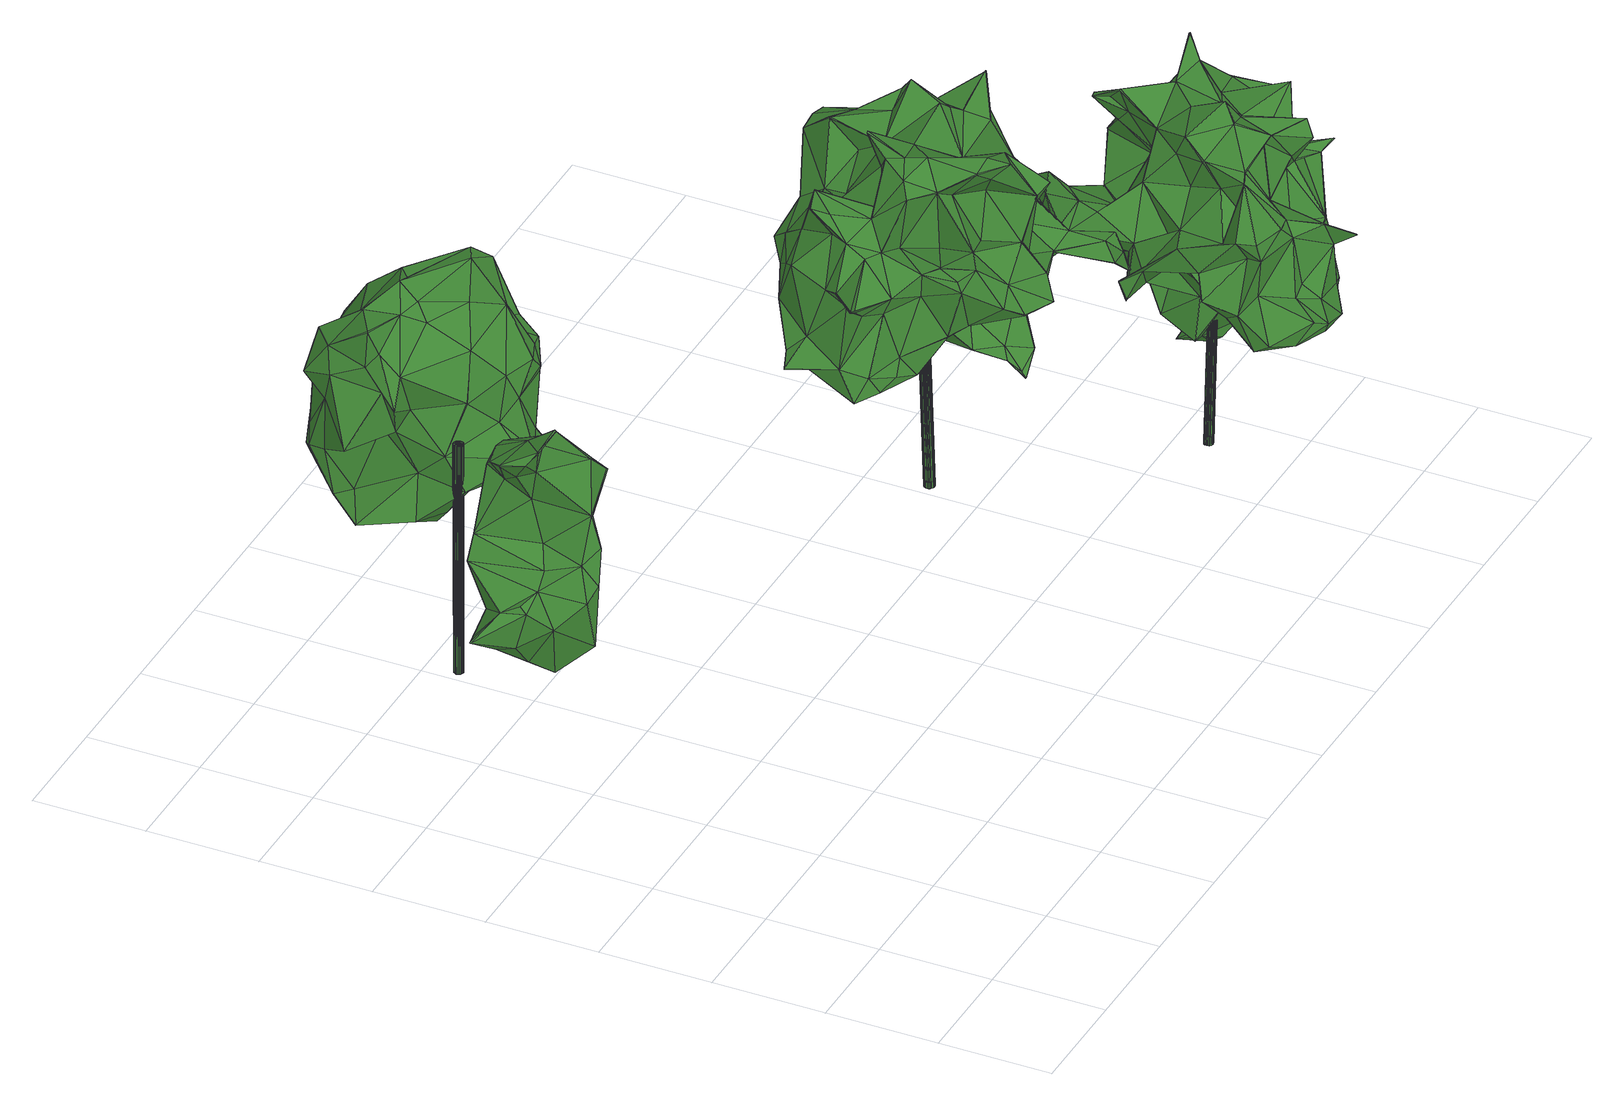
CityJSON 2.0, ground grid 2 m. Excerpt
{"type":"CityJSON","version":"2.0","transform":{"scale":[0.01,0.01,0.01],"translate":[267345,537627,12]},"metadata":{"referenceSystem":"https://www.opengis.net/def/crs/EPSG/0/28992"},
"CityObjects":{
"tree1":{"type":"SolitaryVegetationObject","attributes":{"gtid":502,"crown_width_m":5.22,"crown_median_z":17.17,"crown_r50_m":0.262,"crown_porosity":0.932,"trunk_H_m":4.31,"trunk_DBH_m":0.171,"trunk_radius_m":0.0856,"trunk_base_height_m":12.86,"original_gtid":"504"},"geometry":[{"type":"Solid","lod":"3","boundaries":[[[[0,1,2]],[[3,4,5]],[[6,7,8]],[[9,10,11]],[[4,12,13]],[[14,15,16]],[[17,18,19]],[[20,21,0]],[[22,23,24]],[[25,26,27]],[[13,28,5]],[[13,5,4]],[[29,30,31]],[[32,31,30]],[[33,34,35]],[[36,37,38]],[[29,39,40]],[[31,39,29]],[[41,42,43]],[[42,44,43]],[[45,46,47]],[[48,49,50]],[[44,42,51]],[[52,53,54]],[[55,56,57]],[[58,59,60]],[[61,62,63]],[[54,62,61]],[[64,65,66]],[[44,51,67]],[[68,25,69]],[[11,70,71]],[[72,73,74]],[[68,75,25]],[[76,59,58]],[[77,18,17]],[[78,25,27]],[[43,79,80]],[[66,81,82]],[[82,81,83]],[[84,1,0]],[[85,16,86]],[[87,53,51]],[[88,89,90]],[[91,92,93]],[[91,93,94]],[[88,90,60]],[[95,96,97]],[[98,49,99]],[[65,46,45]],[[100,16,85]],[[101,1,84]],[[102,94,45]],[[74,103,72]],[[78,103,74]],[[104,71,70]],[[78,105,103]],[[78,27,105]],[[46,99,106]],[[107,2,108]],[[109,110,111]],[[97,112,95]],[[10,109,111]],[[9,109,10]],[[29,40,11]],[[9,11,40]],[[88,113,89]],[[114,115,82]],[[1,116,13]],[[28,13,116]],[[95,69,25]],[[117,118,56]],[[57,56,118]],[[119,120,121]],[[112,69,95]],[[122,26,123]],[[118,121,124]],[[41,125,126]],[[127,128,38]],[[77,128,127]],[[23,22,129]],[[29,17,30]],[[54,87,130]],[[11,131,29]],[[132,133,19]],[[77,17,71]],[[134,9,40]],[[87,51,42]],[[55,42,41]],[[91,135,124]],[[2,1,136]],[[2,136,108]],[[137,138,134]],[[16,110,14]],[[54,53,87]],[[139,140,117]],[[41,56,55]],[[141,133,3]],[[74,142,78]],[[143,144,145]],[[11,10,70]],[[100,85,38]],[[146,147,105]],[[47,102,45]],[[71,128,77]],[[104,128,71]],[[33,35,31]],[[65,81,66]],[[22,24,148]],[[124,121,120]],[[92,149,22]],[[111,70,10]],[[104,70,111]],[[143,150,151]],[[152,63,62]],[[112,153,69]],[[107,153,154]],[[61,67,53]],[[61,53,52]],[[155,45,94]],[[26,156,123]],[[4,123,156]],[[157,150,14]],[[65,64,140]],[[51,53,67]],[[102,47,48]],[[61,63,67]],[[158,126,159]],[[159,126,125]],[[73,160,74]],[[90,89,138]],[[156,12,4]],[[69,108,68]],[[153,108,69]],[[153,112,161]],[[145,15,14]],[[158,139,126]],[[19,146,132]],[[1,101,162]],[[29,131,71]],[[43,44,79]],[[163,88,60]],[[164,148,24]],[[26,122,27]],[[145,150,143]],[[14,150,145]],[[56,41,126]],[[7,6,64]],[[61,52,54]],[[119,64,6]],[[76,84,0]],[[56,126,117]],[[139,117,126]],[[64,66,7]],[[65,98,99]],[[132,3,133]],[[67,79,44]],[[127,18,77]],[[121,118,165]],[[121,165,64]],[[22,148,92]],[[2,166,20]],[[137,101,84]],[[167,94,102]],[[107,108,153]],[[20,168,21]],[[50,102,48]],[[157,14,163]],[[0,2,20]],[[48,47,106]],[[134,138,89]],[[114,83,155]],[[0,21,76]],[[127,147,18]],[[169,33,31]],[[33,116,162]],[[74,160,142]],[[170,8,7]],[[151,150,166]],[[24,115,164]],[[27,122,105]],[[66,82,7]],[[101,137,34]],[[104,171,128]],[[134,34,137]],[[154,97,151]],[[167,172,173]],[[98,139,49]],[[106,47,46]],[[64,119,121]],[[110,16,174]],[[160,73,145]],[[71,17,29]],[[45,155,83]],[[109,9,113]],[[109,113,88]],[[46,65,99]],[[63,152,67]],[[79,67,152]],[[162,34,33]],[[101,34,162]],[[89,113,134]],[[9,134,113]],[[106,49,48]],[[173,57,135]],[[2,107,166]],[[166,107,154]],[[137,58,138]],[[137,84,58]],[[100,171,104]],[[38,171,100]],[[152,175,79]],[[103,37,72]],[[136,12,75]],[[1,162,116]],[[13,12,136]],[[36,72,37]],[[156,75,12]],[[79,158,159]],[[79,159,80]],[[72,85,73]],[[38,85,72]],[[110,174,111]],[[163,168,157]],[[157,168,166]],[[118,124,57]],[[15,86,16]],[[20,166,168]],[[60,59,163]],[[168,163,59]],[[124,120,176]],[[166,150,157]],[[129,8,23]],[[129,177,8]],[[154,151,166]],[[80,159,125]],[[94,93,155]],[[164,155,93]],[[123,132,178]],[[6,120,119]],[[97,143,151]],[[141,5,28]],[[3,5,141]],[[105,178,146]],[[132,146,178]],[[122,123,178]],[[122,178,105]],[[95,25,142]],[[50,49,175]],[[3,132,123]],[[3,123,4]],[[78,142,25]],[[104,111,174]],[[104,174,100]],[[7,82,115]],[[7,115,170]],[[49,106,99]],[[23,8,170]],[[73,85,86]],[[177,149,176]],[[17,19,30]],[[145,73,86]],[[145,86,15]],[[149,124,176]],[[45,83,81]],[[96,160,144]],[[142,160,96]],[[38,128,171]],[[19,133,30]],[[32,30,133]],[[11,71,131]],[[75,68,136]],[[108,136,68]],[[13,136,1]],[[54,130,172]],[[54,172,167]],[[91,124,149]],[[91,149,92]],[[40,39,179]],[[25,156,26]],[[25,75,156]],[[164,93,148]],[[43,125,41]],[[148,93,92]],[[80,125,43]],[[105,147,37]],[[105,37,103]],[[142,96,95]],[[147,127,37]],[[143,97,96]],[[82,83,114]],[[177,129,149]],[[129,22,149]],[[39,31,35]],[[39,35,179]],[[34,179,35]],[[81,65,45]],[[6,176,120]],[[134,179,34]],[[58,60,90]],[[88,163,110]],[[88,110,109]],[[138,58,90]],[[84,76,58]],[[163,14,110]],[[97,161,112]],[[153,161,154]],[[97,154,161]],[[57,124,135]],[[141,28,169]],[[169,28,33]],[[32,180,31]],[[169,31,180]],[[141,169,180]],[[141,180,133]],[[133,180,32]],[[164,114,155]],[[100,174,16]],[[168,59,21]],[[21,59,76]],[[19,18,146]],[[38,37,127]],[[146,18,147]],[[164,115,114]],[[79,175,158]],[[140,64,165]],[[36,38,72]],[[94,135,91]],[[173,135,94]],[[65,140,98]],[[33,28,116]],[[40,179,134]],[[139,98,140]],[[167,173,94]],[[145,144,160]],[[130,87,172]],[[143,96,144]],[[173,172,57]],[[42,172,87]],[[117,165,118]],[[117,140,165]],[[42,55,172]],[[57,172,55]],[[6,8,176]],[[176,8,177]],[[158,175,139]],[[49,139,175]],[[102,50,62]],[[102,62,167]],[[54,167,62]],[[152,62,175]],[[50,175,62]],[[23,115,24]],[[23,170,115]],[[181,182,183]],[[181,183,184]],[[184,183,185]],[[184,185,186]],[[183,182,187]],[[183,187,185]],[[185,187,188]],[[185,188,186]],[[187,182,189]],[[187,189,188]],[[188,189,190]],[[188,190,186]],[[189,182,191]],[[189,191,190]],[[190,191,192]],[[190,192,186]],[[191,182,193]],[[191,193,192]],[[192,193,194]],[[192,194,186]],[[193,182,195]],[[193,195,194]],[[194,195,196]],[[194,196,186]],[[195,182,197]],[[195,197,196]],[[196,197,198]],[[196,198,186]],[[197,182,199]],[[197,199,198]],[[198,199,200]],[[198,200,186]],[[199,182,201]],[[199,201,200]],[[200,201,202]],[[200,202,186]],[[201,182,203]],[[201,203,202]],[[202,203,204]],[[202,204,186]],[[203,182,205]],[[203,205,204]],[[204,205,206]],[[204,206,186]],[[205,182,207]],[[205,207,206]],[[206,207,208]],[[206,208,186]],[[207,182,209]],[[207,209,208]],[[208,209,210]],[[208,210,186]],[[209,182,211]],[[209,211,210]],[[210,211,212]],[[210,212,186]],[[211,182,213]],[[211,213,212]],[[212,213,214]],[[212,214,186]],[[213,182,215]],[[213,215,214]],[[214,215,216]],[[214,216,186]],[[215,182,217]],[[215,217,216]],[[216,217,218]],[[216,218,186]],[[217,182,219]],[[217,219,218]],[[218,219,220]],[[218,220,186]],[[219,182,221]],[[219,221,220]],[[220,221,222]],[[220,222,186]],[[221,182,223]],[[221,223,222]],[[222,223,224]],[[222,224,186]],[[223,182,225]],[[223,225,224]],[[224,225,226]],[[224,226,186]],[[225,182,227]],[[225,227,226]],[[226,227,228]],[[226,228,186]],[[227,182,229]],[[227,229,228]],[[228,229,230]],[[228,230,186]],[[229,182,181]],[[229,181,230]],[[230,181,184]],[[230,184,186]]]]}]},
"tree2":{"type":"SolitaryVegetationObject","attributes":{"gtid":495,"crown_width_m":5.26,"crown_median_z":17.42,"crown_r50_m":0.258,"crown_porosity":0.918,"trunk_H_m":4.56,"trunk_DBH_m":0.18,"trunk_radius_m":0.0898,"trunk_base_height_m":12.86,"original_gtid":"497"},"geometry":[{"type":"Solid","lod":"3","boundaries":[[[[231,232,233]],[[234,235,236]],[[237,238,239]],[[240,241,242]],[[242,241,243]],[[234,244,245]],[[234,246,244]],[[247,248,249]],[[235,245,244]],[[250,251,252]],[[253,252,251]],[[254,255,256]],[[257,258,259]],[[260,261,262]],[[263,264,265]],[[266,264,263]],[[267,268,269]],[[270,271,272]],[[273,258,257]],[[274,258,273]],[[265,264,275]],[[276,275,266]],[[266,275,264]],[[277,278,279]],[[274,280,281]],[[282,283,284]],[[285,286,287]],[[288,289,290]],[[291,292,293]],[[250,294,295]],[[295,296,250]],[[274,281,258]],[[297,298,299]],[[294,300,301]],[[302,303,304]],[[305,286,306]],[[307,308,309]],[[310,311,312]],[[313,305,314]],[[239,314,305]],[[315,316,317]],[[318,319,317]],[[239,306,285]],[[294,320,307]],[[321,322,323]],[[240,269,268]],[[231,233,324]],[[325,326,327]],[[328,272,324]],[[329,330,305]],[[331,332,333]],[[334,246,335]],[[336,337,338]],[[266,263,339]],[[266,339,309]],[[340,341,342]],[[325,343,315]],[[344,345,346]],[[301,347,269]],[[279,291,348]],[[349,350,351]],[[312,260,352]],[[353,310,354]],[[355,283,356]],[[357,337,299]],[[235,358,236]],[[328,297,359]],[[360,361,362]],[[362,363,360]],[[364,244,313]],[[365,366,263]],[[365,263,265]],[[269,347,367]],[[368,287,286]],[[262,369,370]],[[262,370,371]],[[372,259,281]],[[240,301,269]],[[344,373,374]],[[375,374,373]],[[363,362,376]],[[250,252,320]],[[256,366,254]],[[323,314,239]],[[377,343,325]],[[276,266,309]],[[352,310,312]],[[306,239,305]],[[311,261,312]],[[378,379,380]],[[364,313,314]],[[381,360,363]],[[381,382,360]],[[254,366,365]],[[305,368,286]],[[376,362,383]],[[384,385,386]],[[250,320,294]],[[279,292,291]],[[387,371,388]],[[260,262,371]],[[389,390,391]],[[389,391,392]],[[255,241,256]],[[243,241,255]],[[393,394,395]],[[380,345,378]],[[390,378,345]],[[285,287,396]],[[328,397,298]],[[246,291,293]],[[317,398,399]],[[400,401,359]],[[383,402,275]],[[403,239,285]],[[404,338,337]],[[405,349,406]],[[397,324,233]],[[397,233,407]],[[285,396,408]],[[232,407,233]],[[409,410,411]],[[307,320,252]],[[259,412,340]],[[408,413,414]],[[374,392,391]],[[373,404,375]],[[337,303,415]],[[408,416,365]],[[343,316,315]],[[353,316,343]],[[244,293,313]],[[417,313,293]],[[295,410,296]],[[418,319,318]],[[296,251,250]],[[362,361,383]],[[237,383,361]],[[308,419,420]],[[252,419,307]],[[259,372,421]],[[346,345,315]],[[257,259,422]],[[422,408,257]],[[387,423,400]],[[387,400,352]],[[424,425,270]],[[390,389,236]],[[360,382,361]],[[424,401,425]],[[381,426,382]],[[323,364,314]],[[409,427,428]],[[386,385,429]],[[324,272,231]],[[329,417,279]],[[329,279,330]],[[295,301,430]],[[352,260,387]],[[295,294,301]],[[288,342,341]],[[400,359,431]],[[407,298,397]],[[273,257,408]],[[375,432,392]],[[404,432,375]],[[417,293,292]],[[404,373,338]],[[405,406,355]],[[433,434,239]],[[279,278,330]],[[430,411,295]],[[411,410,295]],[[296,410,409]],[[254,416,255]],[[369,296,370]],[[322,364,323]],[[435,436,420]],[[261,260,312]],[[404,247,432]],[[249,432,247]],[[308,307,419]],[[309,339,300]],[[324,397,328]],[[375,392,374]],[[336,338,437]],[[438,412,259]],[[330,278,274]],[[365,265,439]],[[381,363,426]],[[271,385,384]],[[402,383,237]],[[284,379,282]],[[378,282,379]],[[279,417,292]],[[328,270,272]],[[424,270,328]],[[300,339,263]],[[231,288,341]],[[231,341,440]],[[352,441,310]],[[442,443,444]],[[246,432,249]],[[236,358,332]],[[236,389,234]],[[296,369,251]],[[285,306,286]],[[445,446,447]],[[237,361,238]],[[393,395,442]],[[231,448,288]],[[408,439,402]],[[408,365,439]],[[449,354,310]],[[383,275,276]],[[400,423,401]],[[450,311,353]],[[450,353,343]],[[310,353,311]],[[425,387,270]],[[451,297,452]],[[303,453,304]],[[332,282,378]],[[249,335,246]],[[234,389,246]],[[236,332,378]],[[333,322,321]],[[236,378,390]],[[371,370,428]],[[235,364,358]],[[322,358,364]],[[322,332,358]],[[364,235,244]],[[429,385,454]],[[455,456,443]],[[299,407,357]],[[445,447,422]],[[280,457,372]],[[399,354,458]],[[398,354,399]],[[459,420,419]],[[279,460,277]],[[461,351,350]],[[377,406,349]],[[325,406,377]],[[387,425,423]],[[424,359,401]],[[424,328,359]],[[453,303,357]],[[453,357,407]],[[337,357,303]],[[401,423,425]],[[376,383,276]],[[439,265,402]],[[330,462,368]],[[234,245,235]],[[340,422,259]],[[340,445,422]],[[290,463,464]],[[440,421,304]],[[331,333,465]],[[282,331,465]],[[365,416,254]],[[315,317,346]],[[346,317,319]],[[426,466,382]],[[420,436,308]],[[426,363,466]],[[316,398,317]],[[289,448,463]],[[367,263,267]],[[367,300,263]],[[297,328,298]],[[376,466,363]],[[369,467,251]],[[430,409,411]],[[269,367,267]],[[388,468,429]],[[466,436,382]],[[340,342,469]],[[470,471,472]],[[246,348,291]],[[246,334,348]],[[427,473,428]],[[299,298,407]],[[331,282,332]],[[309,308,276]],[[402,433,414]],[[440,341,412]],[[464,288,290]],[[334,335,474]],[[475,461,476]],[[412,341,340]],[[274,278,280]],[[277,280,278]],[[467,394,253]],[[419,253,394]],[[300,347,301]],[[302,280,277]],[[304,280,302]],[[457,280,304]],[[302,277,460]],[[294,307,309]],[[294,309,300]],[[455,442,444]],[[393,442,455]],[[303,302,460]],[[441,449,310]],[[361,436,477]],[[382,436,361]],[[353,398,316]],[[431,441,400]],[[353,354,398]],[[478,301,240]],[[478,430,301]],[[366,267,263]],[[334,247,415]],[[334,415,348]],[[337,247,404]],[[415,247,337]],[[479,380,326]],[[317,458,318]],[[463,448,271]],[[450,394,467]],[[480,318,481]],[[458,481,318]],[[317,399,458]],[[482,474,248]],[[474,483,248]],[[484,336,451]],[[337,336,484]],[[325,479,326]],[[308,436,276]],[[344,338,373]],[[346,338,344]],[[319,338,346]],[[388,454,387]],[[429,454,388]],[[325,315,479]],[[394,393,419]],[[459,419,393]],[[418,359,297]],[[299,452,297]],[[429,468,386]],[[276,436,376]],[[466,376,436]],[[387,454,270]],[[474,335,483]],[[482,248,334]],[[450,467,311]],[[475,485,461]],[[253,251,467]],[[444,456,455]],[[419,252,253]],[[255,422,447]],[[271,454,385]],[[271,270,454]],[[343,486,450]],[[428,388,371]],[[428,468,388]],[[352,400,441]],[[480,481,487]],[[351,377,349]],[[340,469,446]],[[446,445,340]],[[479,345,380]],[[428,370,409]],[[296,409,370]],[[463,488,464]],[[313,417,305]],[[329,305,417]],[[344,391,345]],[[390,345,391]],[[408,396,273]],[[462,273,396]],[[403,285,408]],[[321,489,465]],[[433,402,434]],[[237,239,434]],[[237,434,402]],[[414,403,408]],[[255,447,243]],[[289,463,290]],[[384,463,271]],[[384,473,463]],[[418,297,451]],[[318,480,418]],[[418,480,359]],[[319,437,338]],[[418,437,319]],[[490,249,470]],[[350,459,455]],[[350,455,461]],[[255,416,422]],[[422,416,408]],[[392,432,389]],[[246,389,432]],[[327,406,325]],[[259,421,438]],[[282,350,283]],[[349,283,350]],[[477,435,420]],[[246,293,244]],[[459,350,420]],[[350,477,420]],[[477,436,435]],[[350,282,477]],[[361,477,238]],[[334,248,247]],[[465,477,282]],[[238,477,465]],[[469,447,446]],[[243,447,469]],[[452,299,491]],[[265,275,402]],[[455,459,393]],[[444,443,456]],[[299,337,491]],[[462,396,287]],[[330,368,305]],[[452,491,451]],[[451,491,484]],[[484,491,337]],[[322,333,332]],[[461,443,442]],[[442,476,461]],[[461,485,351]],[[271,448,272]],[[249,248,483]],[[487,481,354]],[[369,262,467]],[[311,467,262]],[[311,262,261]],[[367,347,300]],[[374,391,344]],[[304,453,440]],[[288,448,289]],[[395,476,442]],[[231,272,448]],[[479,315,345]],[[431,449,441]],[[260,371,492]],[[359,487,431]],[[480,487,359]],[[483,471,249]],[[472,471,483]],[[455,443,461]],[[335,490,472]],[[335,472,483]],[[465,489,238]],[[239,238,489]],[[239,489,323]],[[402,413,408]],[[463,473,427]],[[421,372,457]],[[368,462,287]],[[241,240,268]],[[274,462,330]],[[273,462,274]],[[241,268,256]],[[267,366,268]],[[256,268,366]],[[438,421,440]],[[304,421,457]],[[412,438,440]],[[482,334,474]],[[249,471,470]],[[403,433,239]],[[414,433,403]],[[427,488,463]],[[288,488,342]],[[469,342,488]],[[288,464,488]],[[469,488,243]],[[427,242,488]],[[242,243,488]],[[249,490,335]],[[348,415,460]],[[348,460,279]],[[303,460,415]],[[493,428,473]],[[343,394,486]],[[450,486,394]],[[240,494,478]],[[242,427,494]],[[242,494,240]],[[409,494,427]],[[430,494,409]],[[478,494,430]],[[231,440,232]],[[232,440,453]],[[232,453,407]],[[402,414,413]],[[490,470,472]],[[321,323,489]],[[387,492,371]],[[260,492,387]],[[333,321,465]],[[431,354,449]],[[451,437,418]],[[336,437,451]],[[487,354,431]],[[458,354,481]],[[349,405,283]],[[356,283,405]],[[475,476,485]],[[395,485,476]],[[351,485,377]],[[377,485,343]],[[395,394,485]],[[343,485,394]],[[384,386,495]],[[384,495,473]],[[493,473,495]],[[468,495,386]],[[468,428,495]],[[493,495,428]],[[258,281,259]],[[326,380,327]],[[372,281,280]],[[356,405,355]],[[327,355,406]],[[327,380,496]],[[327,496,355]],[[283,496,284]],[[379,284,496]],[[379,496,380]],[[283,355,496]],[[497,498,499]],[[497,499,500]],[[500,499,501]],[[500,501,502]],[[499,498,503]],[[499,503,501]],[[501,503,504]],[[501,504,502]],[[503,498,505]],[[503,505,504]],[[504,505,506]],[[504,506,502]],[[505,498,507]],[[505,507,506]],[[506,507,508]],[[506,508,502]],[[507,498,509]],[[507,509,508]],[[508,509,510]],[[508,510,502]],[[509,498,511]],[[509,511,510]],[[510,511,512]],[[510,512,502]],[[511,498,513]],[[511,513,512]],[[512,513,514]],[[512,514,502]],[[513,498,515]],[[513,515,514]],[[514,515,516]],[[514,516,502]],[[515,498,517]],[[515,517,516]],[[516,517,518]],[[516,518,502]],[[517,498,519]],[[517,519,518]],[[518,519,520]],[[518,520,502]],[[519,498,521]],[[519,521,520]],[[520,521,522]],[[520,522,502]],[[521,498,523]],[[521,523,522]],[[522,523,524]],[[522,524,502]],[[523,498,525]],[[523,525,524]],[[524,525,526]],[[524,526,502]],[[525,498,527]],[[525,527,526]],[[526,527,528]],[[526,528,502]],[[527,498,529]],[[527,529,528]],[[528,529,530]],[[528,530,502]],[[529,498,531]],[[529,531,530]],[[530,531,532]],[[530,532,502]],[[531,498,533]],[[531,533,532]],[[532,533,534]],[[532,534,502]],[[533,498,535]],[[533,535,534]],[[534,535,536]],[[534,536,502]],[[535,498,537]],[[535,537,536]],[[536,537,538]],[[536,538,502]],[[537,498,539]],[[537,539,538]],[[538,539,540]],[[538,540,502]],[[539,498,541]],[[539,541,540]],[[540,541,542]],[[540,542,502]],[[541,498,543]],[[541,543,542]],[[542,543,544]],[[542,544,502]],[[543,498,545]],[[543,545,544]],[[544,545,546]],[[544,546,502]],[[545,498,497]],[[545,497,546]],[[546,497,500]],[[546,500,502]]]]}]},
"tree3":{"type":"SolitaryVegetationObject","attributes":{"gtid":494,"crown_width_m":4.7,"crown_median_z":17.27,"crown_r50_m":0.263,"crown_porosity":0.924,"trunk_H_m":4.41,"trunk_DBH_m":0.155,"trunk_radius_m":0.0774,"trunk_base_height_m":12.86,"original_gtid":"496"},"geometry":[{"type":"Solid","lod":"3","boundaries":[[[[547,548,549]],[[550,551,552]],[[553,554,555]],[[556,557,558]],[[559,560,561]],[[562,563,564]],[[565,566,567]],[[563,568,569]],[[570,571,557]],[[572,573,574]],[[575,576,577]],[[575,577,578]],[[579,580,581]],[[582,583,584]],[[585,586,587]],[[548,588,589]],[[590,591,592]],[[593,592,591]],[[594,577,595]],[[576,595,577]],[[592,596,590]],[[597,598,599]],[[558,598,597]],[[600,601,602]],[[603,580,604]],[[603,604,605]],[[606,607,608]],[[599,609,597]],[[568,563,562]],[[552,610,611]],[[612,613,549]],[[614,555,615]],[[616,617,618]],[[619,561,620]],[[561,621,620]],[[563,622,564]],[[564,622,605]],[[623,624,625]],[[606,624,623]],[[626,627,616]],[[557,624,628]],[[629,628,624]],[[592,630,631]],[[632,633,634]],[[635,636,637]],[[638,637,639]],[[640,566,641]],[[642,643,644]],[[645,646,647]],[[648,649,638]],[[580,603,610]],[[650,580,610]],[[651,633,632]],[[651,652,633]],[[639,636,653]],[[619,620,643]],[[654,623,625]],[[549,613,547]],[[655,656,657]],[[549,658,612]],[[597,609,659]],[[586,660,587]],[[641,661,662]],[[661,663,664]],[[665,664,663]],[[653,666,667]],[[612,658,656]],[[668,669,670]],[[671,672,673]],[[591,674,593]],[[675,581,676]],[[675,676,677]],[[569,678,563]],[[561,619,559]],[[679,637,638]],[[627,620,680]],[[643,620,627]],[[681,613,645]],[[682,683,684]],[[685,608,607]],[[643,642,619]],[[658,549,657]],[[638,639,648]],[[627,644,643]],[[547,575,578]],[[686,619,642]],[[559,619,686]],[[687,688,666]],[[689,690,691]],[[557,571,599]],[[592,631,692]],[[693,669,668]],[[694,655,657]],[[586,695,660]],[[696,667,652]],[[697,611,698]],[[699,700,672]],[[607,670,685]],[[701,654,625]],[[702,599,571]],[[671,600,703]],[[621,704,705]],[[706,662,661]],[[605,622,698]],[[673,706,707]],[[662,566,640]],[[641,662,640]],[[680,620,705]],[[708,709,710]],[[656,658,657]],[[711,646,701]],[[689,701,646]],[[712,713,714]],[[618,715,594]],[[716,577,594]],[[693,717,718]],[[719,684,714]],[[612,656,708]],[[720,721,722]],[[603,611,610]],[[603,605,611]],[[636,635,653]],[[624,556,625]],[[723,724,725]],[[655,724,723]],[[726,609,637]],[[682,684,719]],[[623,607,606]],[[629,727,728]],[[552,729,610]],[[627,617,616]],[[730,731,550]],[[550,732,730]],[[641,566,565]],[[548,733,549]],[[635,734,653]],[[606,735,624]],[[597,556,558]],[[729,552,551]],[[729,551,602]],[[567,677,565]],[[675,677,567]],[[614,717,555]],[[552,622,678]],[[667,688,652]],[[609,599,702]],[[624,557,556]],[[692,675,592]],[[736,737,738]],[[705,704,680]],[[644,686,642]],[[610,729,739]],[[740,676,741]],[[558,599,598]],[[592,675,567]],[[618,594,626]],[[742,631,593]],[[704,617,627]],[[704,627,680]],[[575,595,576]],[[743,614,744]],[[743,744,745]],[[746,743,745]],[[681,747,547]],[[629,728,628]],[[672,700,748]],[[673,672,748]],[[705,620,621]],[[749,578,730]],[[657,750,694]],[[563,678,622]],[[626,644,627]],[[685,669,687]],[[708,655,709]],[[708,656,655]],[[605,725,564]],[[609,635,637]],[[609,702,635]],[[653,728,666]],[[722,751,752]],[[585,729,602]],[[590,714,713]],[[590,713,591]],[[550,753,754]],[[652,688,755]],[[683,648,696]],[[756,648,683]],[[696,648,667]],[[692,631,579]],[[649,748,700]],[[649,683,748]],[[617,679,638]],[[617,638,699]],[[716,715,757]],[[626,616,618]],[[644,736,738]],[[626,736,644]],[[758,587,759]],[[617,704,621]],[[694,568,562]],[[760,582,710]],[[710,582,708]],[[649,700,699]],[[615,690,761]],[[762,763,764]],[[664,665,602]],[[549,733,657]],[[587,765,759]],[[699,672,618]],[[699,618,617]],[[685,670,669]],[[766,767,601]],[[707,766,601]],[[590,719,714]],[[679,574,573]],[[703,550,731]],[[748,683,768]],[[602,665,695]],[[677,695,665]],[[693,668,769]],[[748,768,673]],[[653,667,639]],[[735,629,624]],[[557,628,570]],[[727,735,606]],[[570,702,571]],[[579,718,746]],[[718,770,693]],[[593,770,742]],[[771,591,772]],[[659,574,737]],[[738,737,574]],[[773,561,560]],[[574,773,686]],[[727,629,735]],[[599,558,557]],[[602,695,586]],[[706,774,766]],[[639,637,636]],[[639,667,648]],[[618,672,715]],[[671,715,672]],[[712,772,713]],[[667,666,688]],[[677,759,765]],[[625,556,701]],[[662,706,673]],[[775,601,767]],[[556,597,659]],[[556,659,737]],[[602,586,585]],[[552,776,550]],[[552,678,776]],[[641,663,661]],[[565,663,641]],[[664,601,775]],[[766,774,767]],[[661,774,706]],[[661,664,774]],[[775,774,664]],[[775,767,774]],[[602,601,664]],[[740,650,676]],[[777,778,779]],[[631,742,718]],[[611,605,698]],[[677,739,759]],[[780,582,781]],[[559,773,560]],[[547,613,681]],[[726,637,679]],[[738,574,686]],[[723,722,655]],[[709,655,722]],[[743,717,614]],[[718,717,743]],[[727,606,608]],[[772,591,713]],[[594,595,626]],[[626,595,736]],[[575,547,782]],[[547,747,782]],[[709,722,752]],[[725,722,723]],[[693,769,717]],[[725,604,722]],[[605,604,725]],[[615,783,554]],[[555,554,783]],[[555,783,615]],[[623,553,607]],[[769,607,553]],[[666,728,687]],[[687,728,685]],[[644,738,686]],[[621,773,617]],[[621,561,773]],[[617,773,679]],[[691,654,701]],[[686,773,559]],[[574,679,773]],[[719,596,682]],[[590,596,719]],[[703,716,757]],[[602,551,703]],[[600,602,703]],[[579,722,604]],[[669,784,687]],[[785,555,717]],[[785,717,769]],[[567,596,592]],[[566,596,567]],[[566,682,596]],[[755,771,652]],[[786,755,784]],[[786,784,591]],[[718,742,770]],[[585,739,729]],[[689,691,701]],[[761,612,708]],[[708,584,761]],[[572,726,573]],[[697,552,611]],[[787,746,718]],[[787,718,743]],[[787,743,746]],[[645,647,681]],[[761,778,781]],[[582,779,778]],[[728,727,608]],[[728,608,685]],[[665,663,677]],[[565,677,663]],[[548,578,749]],[[547,578,548]],[[730,788,731]],[[762,789,732]],[[764,789,790]],[[762,790,789]],[[762,764,790]],[[749,753,588]],[[755,688,687]],[[671,673,707]],[[652,771,633]],[[780,777,582]],[[679,573,726]],[[716,594,715]],[[736,747,681]],[[553,623,554]],[[673,768,662]],[[726,659,609]],[[726,574,659]],[[714,684,683]],[[635,702,791]],[[677,660,695]],[[770,674,693]],[[556,711,701]],[[737,711,556]],[[575,782,595]],[[747,595,782]],[[747,736,595]],[[550,754,732]],[[691,690,615]],[[737,647,711]],[[737,681,647]],[[703,551,550]],[[631,792,579]],[[718,792,631]],[[718,579,792]],[[793,772,712]],[[580,579,604]],[[709,751,710]],[[709,752,751]],[[582,744,781]],[[772,793,634]],[[772,634,771]],[[652,651,696]],[[712,683,651]],[[712,714,683]],[[793,712,651]],[[570,791,702]],[[628,791,570]],[[681,794,736]],[[720,722,579]],[[649,699,638]],[[746,720,579]],[[710,720,760]],[[746,760,720]],[[692,581,675]],[[583,582,778]],[[758,759,585]],[[600,671,601]],[[660,677,765]],[[660,765,587]],[[751,721,710]],[[720,710,721]],[[568,750,569]],[[694,750,568]],[[755,687,784]],[[582,777,779]],[[553,555,785]],[[553,785,769]],[[761,584,583]],[[607,769,670]],[[758,585,587]],[[707,601,671]],[[751,722,721]],[[771,634,633]],[[759,739,585]],[[795,678,569]],[[593,631,630]],[[593,630,592]],[[753,795,588]],[[683,696,651]],[[676,739,677]],[[789,796,749]],[[755,786,771]],[[591,771,786]],[[711,647,646]],[[689,646,645]],[[689,645,612]],[[622,552,697]],[[622,697,698]],[[745,582,760]],[[749,730,732]],[[732,789,749]],[[548,749,588]],[[550,776,795]],[[548,589,733]],[[760,746,745]],[[572,574,726]],[[745,744,582]],[[781,744,615]],[[614,615,744]],[[795,569,750]],[[615,761,781]],[[766,707,706]],[[653,734,728]],[[628,728,734]],[[791,628,734]],[[791,734,635]],[[610,739,650]],[[676,650,739]],[[650,581,580]],[[761,690,612]],[[612,690,689]],[[708,582,584]],[[769,668,670]],[[716,730,578]],[[588,795,750]],[[588,750,589]],[[651,634,793]],[[749,754,753]],[[657,733,750]],[[589,750,733]],[[612,797,613]],[[645,613,797]],[[645,797,612]],[[554,654,798]],[[554,798,615]],[[632,634,651]],[[756,799,648]],[[649,799,756]],[[648,799,649]],[[649,756,683]],[[762,732,763]],[[682,800,683]],[[754,796,764]],[[764,796,789]],[[749,796,754]],[[591,784,674]],[[770,593,674]],[[693,674,669]],[[669,674,784]],[[754,801,732]],[[764,801,754]],[[768,683,800]],[[768,800,662]],[[763,801,764]],[[662,800,566]],[[682,566,800]],[[795,776,678]],[[795,753,550]],[[732,802,763]],[[763,802,801]],[[732,801,802]],[[716,788,730]],[[736,794,737]],[[681,737,794]],[[691,798,654]],[[615,798,691]],[[671,757,715]],[[703,757,671]],[[780,778,777]],[[781,778,780]],[[761,583,778]],[[731,788,703]],[[703,788,716]],[[740,581,650]],[[740,741,581]],[[676,581,741]],[[579,581,692]],[[694,724,655]],[[562,724,694]],[[654,554,623]],[[564,724,562]],[[725,724,564]],[[716,578,577]],[[803,804,805]],[[803,805,806]],[[806,805,807]],[[806,807,808]],[[805,804,809]],[[805,809,807]],[[807,809,810]],[[807,810,808]],[[809,804,811]],[[809,811,810]],[[810,811,812]],[[810,812,808]],[[811,804,813]],[[811,813,812]],[[812,813,814]],[[812,814,808]],[[813,804,815]],[[813,815,814]],[[814,815,816]],[[814,816,808]],[[815,804,817]],[[815,817,816]],[[816,817,818]],[[816,818,808]],[[817,804,819]],[[817,819,818]],[[818,819,820]],[[818,820,808]],[[819,804,821]],[[819,821,820]],[[820,821,822]],[[820,822,808]],[[821,804,823]],[[821,823,822]],[[822,823,824]],[[822,824,808]],[[823,804,825]],[[823,825,824]],[[824,825,826]],[[824,826,808]],[[825,804,827]],[[825,827,826]],[[826,827,828]],[[826,828,808]],[[827,804,829]],[[827,829,828]],[[828,829,830]],[[828,830,808]],[[829,804,831]],[[829,831,830]],[[830,831,832]],[[830,832,808]],[[831,804,833]],[[831,833,832]],[[832,833,834]],[[832,834,808]],[[833,804,835]],[[833,835,834]],[[834,835,836]],[[834,836,808]],[[835,804,837]],[[835,837,836]],[[836,837,838]],[[836,838,808]],[[837,804,839]],[[837,839,838]],[[838,839,840]],[[838,840,808]],[[839,804,841]],[[839,841,840]],[[840,841,842]],[[840,842,808]],[[841,804,843]],[[841,843,842]],[[842,843,844]],[[842,844,808]],[[843,804,845]],[[843,845,844]],[[844,845,846]],[[844,846,808]],[[845,804,847]],[[845,847,846]],[[846,847,848]],[[846,848,808]],[[847,804,849]],[[847,849,848]],[[848,849,850]],[[848,850,808]],[[849,804,851]],[[849,851,850]],[[850,851,852]],[[850,852,808]],[[851,804,803]],[[851,803,852]],[[852,803,806]],[[852,806,808]]]]}]}
},
"vertices":[
[489,1059,480],[431,1172,488],[429,1135,431],[375,1349,628],[351,1312,506],[395,1267,605],[310,856,653],[330,945,658],[265,897,719],[649,1192,735],[661,1220,720],[609,1212,772],[435,1286,509],[427,1257,513],[658,1212,453],[664,1266,465],[686,1240,507],[477,1343,693],[508,1395,640],[425,1392,678],[536,1065,437],[555,1038,464],[187,913,694],[206,901,712],[181,956,687],[411,1360,374],[427,1410,445],[462,1432,421],[357,1227,603],[500,1285,751],[443,1322,721],[457,1264,718],[382,1285,726],[407,1240,636],[498,1159,655],[491,1233,691],[589,1383,551],[549,1417,547],[632,1393,569],[498,1252,723],[570,1192,780],[276,833,316],[185,863,393],[232,883,279],[194,911,314],[239,1015,532],[302,1003,505],[310,1043,450],[305,1041,444],[277,994,431],[236,1009,427],[143,910,372],[75,959,409],[75,957,409],[129,931,442],[230,825,428],[260,819,445],[239,839,491],[521,1084,573],[577,1082,481],[609,1090,569],[108,969,398],[174,977,410],[131,971,383],[344,879,577],[324,976,543],[318,950,614],[133,940,367],[369,1300,356],[408,1300,345],[644,1266,712],[587,1323,713],[612,1397,469],[643,1324,449],[587,1378,420],[418,1326,389],[501,1048,494],[570,1375,678],[491,1430,411],[195,913,313],[278,905,259],[306,967,584],[283,998,662],[259,978,626],[498,1108,532],[652,1309,530],[656,1296,464],[142,891,442],[647,1110,606],[605,1097,621],[590,1079,593],[251,933,587],[208,940,653],[222,967,633],[207,1015,523],[509,1301,317],[539,1308,360],[581,1222,314],[280,985,492],[303,1001,504],[649,1305,552],[469,1150,572],[213,1026,470],[520,1437,494],[669,1292,662],[500,1438,502],[311,1041,449],[451,1177,368],[408,1212,365],[676,1158,617],[644,1185,569],[691,1245,654],[504,1271,315],[589,1175,656],[261,1001,664],[257,943,693],[439,1237,554],[291,834,441],[282,825,504],[305,825,643],[304,826,643],[282,840,562],[452,1421,470],[408,1374,556],[280,841,563],[278,903,260],[278,834,317],[558,1410,623],[626,1343,618],[205,900,711],[142,902,454],[569,1292,688],[383,1399,616],[382,1355,679],[562,1126,715],[255,915,504],[435,1221,440],[502,1098,622],[565,1080,621],[287,891,416],[308,872,516],[388,1293,651],[500,1369,395],[581,1225,342],[565,1285,411],[612,1264,428],[467,1414,580],[530,1417,594],[180,956,685],[237,919,650],[594,1201,433],[580,1223,342],[164,942,358],[462,1201,337],[529,1190,348],[224,1000,652],[419,1380,450],[644,1145,425],[245,913,356],[279,904,261],[582,1349,406],[504,1244,320],[470,1152,573],[620,1121,536],[202,984,673],[309,870,517],[538,1136,413],[188,1017,481],[578,1084,479],[398,1273,676],[265,899,721],[628,1343,617],[182,890,462],[220,896,478],[637,1274,597],[237,946,395],[308,856,651],[248,912,698],[434,1407,573],[545,1184,713],[381,1285,724],[434,1145,86],[425,1145,86],[433,1147,86],[443,1151,517],[443,1153,517],[434,1151,517],[432,1149,86],[442,1155,517],[431,1151,86],[440,1157,517],[429,1152,86],[439,1158,517],[427,1153,86],[437,1159,517],[425,1154,86],[434,1159,517],[423,1153,86],[432,1159,517],[421,1152,86],[430,1158,517],[419,1151,86],[428,1156,517],[418,1149,86],[427,1155,517],[417,1147,86],[426,1153,517],[416,1145,86],[426,1150,517],[417,1143,86],[426,1148,517],[418,1141,86],[427,1146,517],[419,1139,86],[428,1144,517],[421,1138,86],[430,1143,517],[423,1137,86],[432,1142,517],[425,1136,86],[435,1142,517],[427,1137,86],[437,1142,517],[429,1138,86],[439,1143,517],[431,1139,86],[441,1144,517],[432,1141,86],[442,1146,517],[433,1143,86],[443,1148,517],
[1075,849,627],[1109,892,588],[1107,893,587],[1470,792,437],[1474,718,412],[1438,728,393],[1381,569,567],[1401,586,538],[1438,649,603],[1129,636,724],[1129,636,726],[1069,661,740],[1096,679,756],[1462,783,487],[1471,791,438],[1402,848,480],[1271,852,491],[1258,798,510],[1307,808,461],[1088,499,566],[1083,558,520],[1128,481,534],[1085,558,520],[1204,583,762],[1153,664,771],[1165,583,755],[1302,714,770],[1308,767,796],[1229,778,717],[972,682,450],[999,646,447],[1010,645,479],[1255,519,677],[1267,566,583],[1293,514,681],[1245,530,567],[1194,572,730],[1164,583,753],[1167,627,701],[974,792,498],[984,764,590],[1003,833,605],[1331,710,746],[1329,793,759],[1304,569,582],[1309,516,538],[1316,926,692],[1328,849,705],[1359,874,638],[1284,854,728],[1301,797,732],[1329,585,443],[1304,547,346],[1332,567,341],[1399,670,692],[1439,697,753],[1438,697,754],[1054,816,725],[1000,799,726],[999,797,727],[1400,850,563],[1403,836,590],[1412,803,543],[1124,508,589],[1067,537,643],[1050,555,604],[1058,838,510],[1070,883,554],[1140,877,552],[1210,525,613],[1124,570,633],[1289,932,694],[1250,921,582],[1246,928,694],[1453,739,651],[1429,685,688],[1192,460,528],[1237,496,519],[1225,488,556],[1021,672,409],[1032,625,437],[982,666,421],[1450,728,570],[1477,714,576],[1209,723,392],[1148,724,461],[1140,797,401],[1095,802,379],[1159,849,389],[1128,480,536],[1435,639,497],[1464,644,490],[1510,653,528],[1026,853,589],[1219,615,373],[1260,604,354],[1258,573,341],[1028,867,517],[1402,767,634],[1368,787,695],[1333,644,461],[1424,697,424],[1433,639,495],[1330,875,572],[1380,804,532],[1189,828,419],[1238,864,492],[1200,857,407],[1212,524,612],[1168,753,718],[1128,807,664],[1096,719,691],[1172,667,450],[1277,822,363],[1273,723,398],[1229,781,375],[1196,591,606],[1332,877,573],[1264,581,364],[1322,584,444],[1263,642,409],[953,698,409],[1086,697,458],[1052,712,441],[1258,541,317],[1258,540,318],[1155,899,555],[1453,699,412],[1001,834,474],[1403,452,534],[1355,511,549],[1404,452,536],[1371,422,526],[1487,679,485],[1261,579,739],[1211,544,757],[1242,604,671],[1438,698,752],[1064,586,502],[1042,623,583],[992,665,568],[1218,866,750],[1291,883,363],[1315,840,365],[1320,891,382],[1368,452,540],[1218,615,375],[1368,694,399],[1320,625,352],[1319,626,351],[1362,405,502],[1368,436,502],[1355,511,551],[964,735,604],[963,736,602],[913,686,611],[950,723,469],[961,688,575],[1402,816,456],[1362,742,383],[1333,775,414],[1330,861,384],[1220,587,544],[1157,599,537],[1175,618,538],[1364,701,721],[1068,884,555],[1082,716,455],[1077,727,455],[960,788,450],[958,821,471],[1321,576,636],[1361,723,624],[1301,892,420],[1259,548,328],[1256,572,343],[1123,921,563],[1293,669,682],[1038,620,628],[1053,563,621],[1051,593,639],[1171,816,646],[1265,629,634],[1321,659,574],[1284,921,572],[1210,641,743],[1420,793,607],[1090,864,410],[1171,530,540],[1254,511,483],[1216,867,749],[1209,714,747],[923,808,461],[958,821,473],[924,808,463],[1361,406,500],[1035,690,652],[988,649,604],[939,693,593],[1053,593,640],[990,774,464],[1334,876,425],[1368,629,575],[1374,599,573],[1293,542,511],[1309,517,536],[1159,849,391],[1238,826,686],[1310,560,671],[1177,857,640],[988,713,429],[1237,664,558],[1328,674,488],[1296,606,571],[1130,759,808],[1128,759,806],[1139,698,769],[1039,778,660],[1017,706,441],[1074,660,480],[1128,792,466],[1116,818,534],[1186,905,605],[967,718,581],[1253,576,528],[1318,566,497],[1217,868,751],[1095,796,384],[1249,544,496],[1317,899,644],[1274,664,443],[1365,703,721],[1018,743,664],[1025,776,707],[1408,611,517],[1367,435,503],[1065,587,500],[940,691,594],[1128,727,766],[1299,723,419],[1259,765,487],[1379,726,504],[1018,711,643],[1318,802,605],[1211,714,474],[1220,704,527],[1319,564,496],[1138,636,614],[1255,637,388],[1092,829,410],[1094,797,384],[1261,828,591],[1289,744,549],[1194,796,449],[1174,667,451],[1130,690,489],[1055,776,474],[1066,722,689],[1409,612,519],[1367,791,463],[1215,805,521],[1025,681,545],[940,692,595],[1089,683,630],[915,686,612],[1330,568,340],[1234,695,86],[1225,695,86],[1234,698,86],[1236,711,542],[1236,714,541],[1227,711,542],[1233,700,86],[1235,716,541],[1231,702,86],[1233,718,541],[1229,703,86],[1231,719,541],[1227,704,86],[1229,720,541],[1225,704,86],[1227,720,541],[1222,704,86],[1225,720,541],[1220,703,86],[1222,719,541],[1218,701,86],[1221,717,541],[1217,699,86],[1219,715,541],[1216,697,86],[1218,713,542],[1216,695,86],[1218,711,542],[1216,692,86],[1219,708,542],[1217,690,86],[1220,706,542],[1219,689,86],[1221,704,542],[1221,687,86],[1223,703,542],[1223,686,86],[1225,702,542],[1225,686,86],[1228,702,542],[1228,686,86],[1230,702,542],[1230,687,86],[1232,703,542],[1232,689,86],[1234,705,542],[1233,691,86],[1235,707,542],[1234,693,86],[1236,709,542],
[1346,315,578],[1345,277,543],[1353,215,613],[1416,266,424],[1477,283,418],[1463,200,403],[1582,314,691],[1573,311,695],[1618,216,692],[1500,425,684],[1503,491,739],[1502,491,737],[1434,584,595],[1449,590,582],[1450,612,572],[1404,101,463],[1377,120,429],[1429,87,450],[1668,349,364],[1699,392,383],[1690,325,403],[1318,139,457],[1323,168,437],[1519,515,710],[1523,546,705],[1525,412,561],[1521,481,483],[1460,472,545],[1299,396,520],[1320,393,471],[1322,393,472],[1348,377,516],[1611,178,516],[1587,144,425],[1614,175,429],[1529,238,583],[1452,256,606],[1457,227,595],[1512,217,414],[1504,308,421],[1538,291,492],[1321,260,509],[1319,259,509],[1732,379,505],[1720,306,556],[1716,302,450],[1730,276,555],[1416,406,443],[1321,394,472],[1709,384,486],[1518,484,689],[1517,515,709],[1508,543,707],[1481,348,308],[1526,358,288],[1513,314,366],[1551,134,410],[1556,134,438],[1524,109,404],[1626,409,743],[1630,373,689],[1628,410,742],[1532,508,658],[1542,163,410],[1530,136,405],[1439,241,667],[1398,260,572],[1599,196,672],[1531,237,706],[1455,517,459],[1475,543,461],[1461,487,454],[1412,579,568],[1437,608,484],[1439,609,484],[1434,95,431],[1571,343,713],[1581,429,724],[1530,378,722],[1424,438,490],[1420,548,478],[1581,430,722],[1642,435,778],[1685,288,529],[1702,260,556],[1582,389,514],[1576,366,575],[1619,323,503],[1561,518,649],[1571,546,606],[1569,544,606],[1541,537,517],[1611,532,567],[1711,401,327],[1710,399,326],[1378,538,539],[1388,554,527],[1380,524,530],[1453,289,637],[1457,323,675],[1473,352,610],[1604,484,556],[1557,458,465],[1613,176,428],[1612,422,530],[1643,398,594],[1642,487,647],[1523,315,754],[1464,167,570],[1435,174,603],[1370,178,579],[1363,184,612],[1534,447,617],[1579,325,455],[1619,363,329],[1682,419,359],[1630,338,339],[1587,322,292],[1604,328,347],[1713,458,653],[1667,473,629],[1708,293,681],[1716,310,667],[1689,326,657],[1485,411,340],[1499,436,419],[1583,417,363],[1715,287,565],[1634,253,413],[1624,237,416],[1611,264,406],[1415,167,453],[1539,536,519],[1418,613,397],[1411,341,568],[1682,415,451],[1648,441,469],[1734,434,512],[1701,387,672],[1401,515,580],[1707,391,669],[1704,448,625],[1458,321,677],[1458,249,676],[1518,297,718],[1653,264,465],[1669,265,592],[1389,193,497],[1591,319,399],[1610,455,550],[1518,141,417],[1522,110,403],[1539,472,461],[1556,459,464],[1461,356,712],[1538,541,694],[1479,338,398],[1420,614,397],[1419,615,398],[1594,384,315],[1537,369,290],[1471,182,596],[1513,135,576],[1515,137,576],[1474,378,666],[1707,384,488],[1730,379,506],[1731,411,527],[1468,428,424],[1417,404,444],[1631,245,597],[1689,224,582],[1736,435,512],[1577,173,513],[1534,128,529],[1533,128,527],[1472,155,480],[1436,149,476],[1474,122,460],[1556,453,590],[1644,434,778],[1634,436,722],[1512,216,412],[1401,338,517],[1448,290,432],[1430,319,520],[1381,208,570],[1590,431,658],[1642,433,778],[1406,421,521],[1461,431,603],[1404,483,565],[1569,204,425],[1613,177,430],[1624,237,418],[1720,215,591],[1630,244,595],[1572,221,646],[1616,251,588],[1610,179,517],[1348,378,518],[1591,385,450],[1347,277,542],[1354,212,473],[1539,91,554],[1538,89,554],[1369,240,455],[1402,243,449],[1682,391,642],[1608,455,549],[1496,399,400],[1538,209,521],[1569,205,427],[1534,204,547],[1459,249,674],[1464,281,563],[1493,271,540],[1450,211,480],[1588,315,479],[1556,417,247],[1580,368,241],[1661,410,397],[1698,283,695],[1718,216,593],[1633,341,612],[1670,301,529],[1452,558,564],[1582,368,242],[1564,340,268],[1402,242,447],[1530,312,669],[1454,288,637],[1510,331,597],[1550,256,674],[1528,249,690],[1301,397,520],[1551,256,676],[1691,326,655],[1589,281,647],[1665,330,648],[1679,252,575],[1441,380,484],[1398,260,570],[1454,196,562],[1520,484,689],[1652,275,522],[1637,350,474],[1427,362,525],[1368,239,454],[1379,216,492],[1450,256,606],[1520,297,720],[1602,484,556],[1663,411,397],[1473,234,455],[1505,312,498],[1533,345,86],[1525,345,86],[1533,347,86],[1538,335,527],[1537,337,527],[1530,335,527],[1532,349,86],[1537,339,527],[1531,350,86],[1535,341,527],[1529,352,86],[1534,342,527],[1527,352,86],[1532,343,527],[1525,353,86],[1530,343,527],[1523,353,86],[1528,343,527],[1521,352,86],[1526,342,527],[1520,351,86],[1524,341,527],[1518,349,86],[1523,339,527],[1518,347,86],[1522,337,527],[1517,345,86],[1522,335,527],[1518,343,86],[1522,333,527],[1518,341,86],[1523,331,527],[1519,340,86],[1524,330,527],[1521,338,86],[1526,329,527],[1523,338,86],[1528,328,527],[1525,337,86],[1530,327,527],[1527,338,86],[1532,328,527],[1529,338,86],[1533,328,527],[1530,339,86],[1535,330,527],[1532,341,86],[1536,331,527],[1532,343,86],[1537,333,527]
]}
